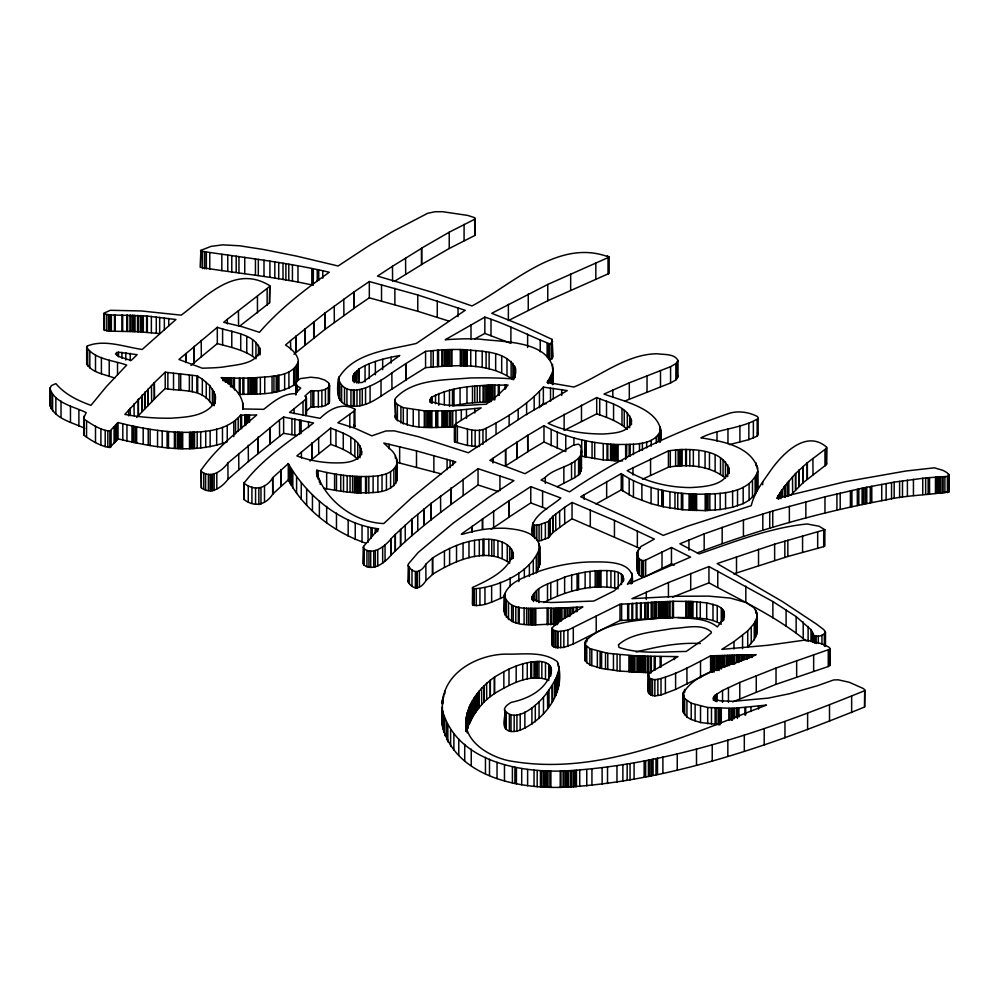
<?xml version="1.0" encoding="UTF-8"?>
<svg xmlns="http://www.w3.org/2000/svg" width="999" height="999" viewBox="0 0 999 999"><rect width="100%" height="100%" fill="white"/><g stroke="black" fill="none" stroke-linecap="round" stroke-linejoin="round"><path stroke-width="1.5" d="M136.651 417.432L154.395 399.101L154.271 382.742L165.222 372.202L196.928 375.836L202.335 379.108L209.64 385.502L214.036 391.97L215.422 396.69L214.161 405.756M260.227 349.175C257.505 364.548 236.114 364.573 223.601 366.97C216.496 367.882 209.44 367.957 202.335 368.206L178.933 359.49L217.307 327.31C231.618 332.642 261.076 334.041 260.102 354.832M631.193 419.642L631.443 420.229C630.094 433.029 613.311 433.179 603.246 434.028C584.502 433.966 565.209 431.531 548.139 423.276L596.703 397.565C609.04 402.972 631.48 407.093 631.193 424.088M632.317 582.604C635.302 559.952 605.144 561.95 589.535 561.975C572.539 562.462 555.581 565.709 539.448 571.128C527.047 576.648 509.103 580.781 504.345 595.167C509.802 614.772 538.573 606.168 553.421 608.391C563.186 607.979 573.051 607.429 582.867 606.942L558.079 622.265L552.285 627.647L552.534 629.832L558.079 631.568L567.894 630.119L619.992 604.258L673.463 601.273L692.22 601.498L706.693 602.872L717.257 605.631L721.29 607.954L723.676 610.938L724.175 615.009L722.165 620.379L717.382 626.922C706.368 618.106 691.146 618.581 677.747 617.544M293.943 354.22L324.9 329.433L353.846 308.516L353.721 292.145L369.318 281.543L417.769 294.98L465.209 310.302L416.383 343.431C389.772 349.787 353.758 352.185 338.624 378.159L338.499 379.108C336.338 392.37 337.05 406.106 353.346 406.156C368.057 407.043 380.119 396.153 391.97 389.086L405.819 380.07L405.694 363.711L425.574 351.361C438.361 350.012 451.136 349.038 463.948 349.687C481.293 351.473 506.493 350.449 515.422 368.356L514.66 374.9L512.524 378.896C498.513 377.759 484.465 377.722 470.367 377.947C445.254 380.244 413.199 378.621 395.242 398.501L395.616 418.356M551.036 671.965C546.303 689.834 528.109 698.888 511.263 702.334C508.566 704.008 505.444 705.769 504.47 709.015C506.518 715.247 501.136 724.113 506.231 729.382C510.189 732.841 515.671 731.468 520.204 730.182C545.966 719.143 567.032 690.184 557.317 661.65C544.08 651.548 525.399 654.145 509.627 654.17C480.157 652.884 442.932 671.778 442.557 704.445M729.22 469.118C726.298 485.851 704.47 486.725 690.709 487.574C668.606 487.5 646.191 482.18 627.16 470.654L668.431 450.886C688.299 447.739 727.747 448.126 729.22 473.563M790.559 495.404L802.959 482.804L826.485 464.56L826.61 447.177C806.493 429.42 783.154 453.234 771.365 469.48C763.598 480.831 754.457 492.02 751.236 505.669L687.936 526.086L663.274 535.377L628.796 518.531L580.731 496.728L621.241 473.626C642.906 488.249 669.879 493.231 695.616 494.193C717.319 494.043 748.975 494.942 757.779 471.228M826.485 464.56L826.61 447.177M431.993 397.053L430.232 399.375L430.731 401.261C448.214 408.154 467.782 404.895 486.226 404.245L498.426 394.73L508.116 385.065C482.542 385.177 455.219 385.027 431.993 397.053L431.993 402.972M442.058 706.98L442.432 726.685C456.618 777.734 520.029 789.497 566.508 787.137C669.867 780.968 769.405 745.654 864.61 707.005L864.734 689.909L863.486 688.598L849.262 682.28L838.186 679.807L833.653 679.957L817.294 685.764L789.747 693.681L768.219 698.114L733.241 701.31L720.029 700.811L713.486 698.626M442.432 725.386L442.307 707.567M552.672 384.74L553.046 368.868C547.752 340.584 503.196 342.133 480.556 339.223C468.831 338.374 456.968 338.973 445.204 339.735L484.84 317.133C507.13 324.275 528.471 335.564 549.9 343.943L552.672 341.471M557.217 486.688L574.937 477.572L579.845 473.863L581.48 468.556L581.356 449.725M632.067 583.004L632.317 575.187M512.649 558.229C515.546 544.917 499.363 539.535 488.861 539.298C468.606 538.623 449.25 547.377 432.492 558.041L425.824 564.223L425.949 580.594C420.579 589.373 413.324 590.646 407.954 581.68L408.329 564.01L418.144 552.522L453.134 523.176L488.861 497.165L513.911 480.669L478.046 468.681L431.106 503.346L411.725 519.33L395.242 534.502L391.096 538.648L391.221 555.019C385.114 562.3 373.901 571.678 364.16 565.259L363.286 563.873L363.536 546.428L378.633 528.846C340.684 524.213 306.955 496.053 288.286 463.598L272.677 477.697L272.802 494.055C265.672 505.307 254.233 507.455 243.993 499.512L243.993 483.216C262.325 458.841 289.335 441.333 313.574 422.989L283.629 417.033L279.47 420.005L279.595 436.376L248.264 461.588L228.009 479.245C221.953 487.412 210.851 495.317 201.336 487.812L201.074 470.217C215.809 448.651 237.013 431.93 256.693 414.997L240.597 415.147C226.011 432.192 201.136 432.367 180.32 432.367C159.303 431.456 138.399 427.809 118.032 422.552L117.145 423.351L117.27 439.722L109.853 447.49C100.275 446.328 91.658 440.696 83.928 435.289L83.679 417.832L86.189 412.599C73.851 406.506 54.333 403.159 49.95 388.336L51.461 385.577L55.869 383.616C64.76 394.255 77.885 400.699 90.971 405.332L106.456 386.513L126.711 365.085C113.661 360.252 94.88 359.615 86.688 347.215L87.325 345.979C104.633 339.073 124.45 346.965 142.183 349.463L175.911 319.53L146.591 315.971L109.465 314.885L103.933 313.723M243.993 499.512L244.118 482.417M512.899 553.908C507.854 571.478 487.937 580.144 472.639 587.474L473.014 605.144C483.966 606.992 494.68 600.511 504.595 596.64M720.279 724.65L700.524 722.552L691.208 719.492L686.937 717.032L683.279 712.162L683.029 693.393C697.327 669.58 732.954 666.408 756.143 654.67L712.724 655.769L712.724 672.052L710.589 672.127L675.611 689.422L661.013 694.942L654.845 695.891L650.824 695.154L648.426 692.619L648.551 673.338L677.996 656.63L637.986 656.056L607.779 653.296L589.909 648.638L585.389 644.867L585.127 641.52C604.682 620.829 640.796 620.029 667.931 617.544L685.801 617.569C697.752 618.281 710.726 617.707 721.29 624.25M864.61 707.005L864.734 689.909M323.813 488.199C335.726 490.571 347.877 492.669 360.015 492.832C372.714 492.607 392.132 493.931 397.127 479.532L397.127 460.914L395.367 455.831M466.096 731.293C463.336 708.216 476.973 689.884 494.405 677.197C507.03 669.293 521.216 662.387 536.313 661.575C543.294 660.489 553.608 663.998 551.036 672.914M756.643 618.206L754.257 623.364L747.714 630.918L747.714 647.215L754.257 639.647L756.643 634.49L757.03 616.096L756.767 612.749L754.008 607.817L746.203 602.584L730.344 598.076L708.578 596.116L677.622 596.266L631.942 598.663L668.431 582.529L708.953 566.545L772.876 601.56L796.153 616.608L811.013 629.682L813.149 633.528L813.398 642.394M756.643 634.49L757.03 616.096M532.529 536.113C527.235 516.808 549.375 508.329 560.851 498.039L530.769 486.625L508.878 500.874L509.003 517.232L491.258 529.195M556.193 694.293L556.193 677.996L559.215 668.693M338.499 395.404L339.123 392.857M363.286 563.873L363.536 546.428M472.377 588.049L473.014 588.848C497.664 587.487 530.981 572.889 539.71 548.026C538.686 531.818 517.819 529.295 504.97 528.259C498.489 528.109 491.945 528.371 485.464 529.208C457.917 532.929 450.199 542.757 482.579 518.956L508.878 500.874M536.313 556.668L536.313 572.964L539.585 564.972L539.585 545.629M84.728 428.346C72.827 422.427 54.046 418.993 49.95 404.632L50.45 403.171M295.704 394.73L295.954 381.868L300.362 378.596L310.814 377.222L318.481 378.022L324.775 380.057L328.683 382.892L329.558 385.577L329.058 403.034L325.412 405.569L321.878 406.593L310.939 406.955L305.906 411.438M397.252 462.587C393.131 477.46 372.802 476.411 360.015 476.535C345.504 476.236 330.944 473.663 316.845 470.217L317.22 476.585M397.127 460.914L397.127 479.532M623.513 581.056C624.85 569.118 607.629 570.691 599.974 570.616C588.011 571.003 576.098 573.663 564.622 577.085C554.383 582.305 532.23 586.338 532.654 599.313L538.449 601.498L551.286 602.509L593.818 601.061L614.447 590.746L621.116 583.691L623.264 579.557M662.137 601.71L662.137 618.006L619.992 620.541L573.301 644.018L563.861 647.427L555.556 647.577L552.534 646.116L552.285 627.647M632.067 577.085L627.409 584.278L690.584 557.105L671.453 547.514L645.654 560.077L645.654 576.373C632.966 579.37 637.837 558.591 637.225 552.31L640.871 546.565L654.345 539.085L614.447 520.417L572.04 502.472L564.622 507.342L564.747 523.701L552.672 532.717L548.513 537.724L539.073 541.133L539.073 524.85L548.513 521.428L552.672 516.421L564.622 507.342M637.35 571.141L637.861 566.495M683.666 707.579L683.029 709.69M407.954 581.68L408.329 580.294M239.635 326.149L269.53 302.847L269.78 285.677C235.377 264.535 207.592 295.442 181.194 315.172L141.433 310.964L110.352 310.302L103.933 313.137L103.933 330.02L109.465 331.181L137.537 331.68L159.678 333.579L159.678 317.282M269.53 302.847L269.78 285.677M621.241 473.626L621.241 489.922L633.453 497.115L651.073 503.646L663.274 506.78L682.779 509.752L705.182 510.626L720.154 509.54L732.617 507.28L743.181 503.646L749.1 500.237L755.132 494.28L757.654 488.174L757.529 471.815M527.622 435.414L505.606 449.575L505.606 465.871L527.747 451.773L527.622 435.414L543.98 425.674C565.821 437.849 590.958 443.231 615.709 444.567C630.769 444.018 654.083 446.778 660.639 430.107M295.704 382.892L297.34 386.014L300.736 388.112L295.204 393.643C282.879 393.481 272.839 402.085 263.748 409.328L242.982 408.966C244.156 394.842 231.331 384.865 221.091 377.585C231.506 378.246 242.07 378.271 252.547 378.022C267.545 375.999 291.296 378.471 298.226 361.963M297.977 362.55L297.465 380.869L297.465 364.573M550.524 382.629L550.524 376.71L552.672 371.403M826.485 448.276L807.229 462.874L795.529 473.551L784.203 486.775L776.66 498.251L845.366 481.693L905.893 471.016L934.327 467.819L943.006 470.354L947.04 472.677L949.05 475.299L947.414 476.386L925.648 477.909L894.18 482.13L863.611 487.862L824.974 496.803L772.751 510.964L743.431 520.054L704.17 533.853L679.882 543.806L699.138 553.908C734.377 541.908 769.854 527.659 807.105 523.976L819.055 526.223L824.849 529.707L774.637 544.168L717.132 563.573L782.567 601.635L816.67 624.238L823.838 629.682L825.474 632.367C823.388 636.051 816.907 637.399 813.398 634.989M697.252 552.884C758.428 529.645 821.802 511.775 886.138 499.875C906.68 495.029 928.97 495.292 949.05 491.595L949.05 475.299M467.095 713.598L467.095 729.882L468.356 726.111L468.356 709.814M306.406 397.927L305.644 399.375L305.644 415.671L306.406 414.223L306.406 397.927L304.895 396.041L310.939 390.659C317.133 390.821 325.999 391.695 329.558 385.577M358.753 369.305L358.753 382.629L358.753 369.305L354.096 373.726L353.221 378.459M472.377 604.345L472.639 587.474M442.182 724.799L442.432 699.5M442.058 703.059L442.182 701.385M557.442 608.254L557.442 624.537C541.733 622.577 510.389 631.505 504.345 611.463L504.72 593.506M581.605 451.61L580.856 454.957L580.981 471.316M539.71 548.026L539.585 564.972M581.605 467.907L581.48 468.556M660.376 441.695C667.569 409.915 625.449 402.172 604.008 394.068L629.295 382.817L670.579 366.683L675.861 363.636L677.996 360.514C674.45 353.459 664.06 354.845 657.23 353.758C626.71 354.033 601.123 375.749 573.938 387.025L547.002 382.38L550.524 376.71M625.174 400.899L670.579 382.979L675.861 379.932L677.996 376.798L677.996 360.514M747.714 630.918L733.99 641.595L721.79 649.375L768.219 645.229L804.47 640.147L812.262 641.158L822.077 643.918L829.008 647.19L830.256 649.075L776.023 668.044L739.784 682.429L722.539 690.484L715.247 695.142L713.486 698.051M545.367 483.404L545.242 477.41C554.782 467.382 573.938 466.708 580.856 454.957M474.775 219.206L449.225 232.205L421.541 248.189L421.541 264.485L449.225 248.501L474.775 235.502L474.65 217.682L467.732 215.422L442.682 211.726L435.139 211.726L427.584 213.324L393.231 231.268L368.818 245.791L338.112 265.996L296.216 256.031L263.499 249.5L239.71 245.791L222.727 244.855L211.026 246.378L200.824 250.374L200.449 267.32C237.612 273.464 276.174 276.898 313.324 285.264M474.775 235.502L475.149 218.406M468.856 708.066L468.356 726.111M114.76 378.159C105.519 374.313 91.658 373.189 86.688 363.511L87.325 345.979M83.679 434.128L84.303 415.871M200.449 267.32L200.824 250.374M361.65 451.61C359.752 461.126 347.59 462.837 339.373 462.874C325.012 463.274 310.364 460.889 296.84 455.906L330.694 428.072C342.42 433.029 362.699 438.736 361.65 454.745M395.242 415.522L395.117 417.195M549.9 360.239L552.672 357.767L552.16 339.435L524.35 326.436L491.758 313.286L547.764 284.44L609.165 257.13L609.165 273.414L547.764 300.736L508.366 320.567L508.366 304.283M552.035 701.91L551.91 685.551L556.193 677.996M623.513 578.096L623.264 581.493M651.323 672.777L619.992 671.116L601.61 668.493L589.909 664.934L585.389 661.163L585.127 658.541M648.426 692.619L648.426 674.138M648.176 690.871L648.551 673.338M472.639 700.661L472.639 716.957L468.981 724.437M547.627 708.378L547.502 692.02L551.91 685.551M214.161 403.234C204.52 416.658 186.164 417.095 171.129 418.194C155.669 418.444 140.135 417.182 124.825 414.41L154.271 382.742M472.639 716.957L474.013 714.697L473.888 698.338M395.616 402.497L397.39 404.533L403.296 407.654L425.062 410.926L451.998 410.789L481.193 407.879L458.791 421.828L455.144 424.375L454.77 425.749C464.872 427.697 475.886 433.479 486.101 428.296C507.017 417.532 527.534 404.757 543.356 387.1L567.257 390.584L524.475 415.584L468.356 452.772L418.269 436.65L394.118 430.831L385.801 430.981L371.84 435.851L354.72 428.146L337.862 422.777L354.096 411.076L354.857 409.19C342.37 402.048 329.445 408.978 320.117 418.344L289.548 412.45L305.644 399.375M354.857 409.19L354.982 426.136L354.096 427.372L354.096 411.076M478.009 446.59L467.47 445.454L454.77 442.045L455.144 440.659M757.654 488.174L757.779 468.319C750.299 445.879 721.74 441.158 700.898 437.812C718.893 428.671 741.196 428.758 758.154 418.556M729.445 444.617L748.85 439.647L757.155 436.163L758.154 434.852L758.154 417.682L757.404 416.521C748.963 412.112 738.386 410.539 729.22 413.324C672.951 432.617 618.668 458.216 569.53 491.858L541.083 480.094L545.242 477.41M504.47 709.889C516.121 725.661 540.222 702.722 547.502 692.02M475.774 695.791L475.774 712.087L474.013 714.697M475.774 712.087L477.41 709.839L477.41 693.543M477.41 709.839L479.045 707.729L479.045 691.433M83.679 417.832L83.928 418.993C91.658 424.4 100.275 430.032 109.853 431.193L117.145 423.351M479.045 707.729L481.693 704.607L481.568 688.236M540.434 406.605L543.356 403.396L543.356 387.1M227.385 323.901L227.248 319.393L269.53 286.551M363.286 547.589L364.16 548.963C373.901 555.382 385.114 546.003 391.221 538.723M484.09 685.764L484.09 702.06L481.693 704.607M154.271 399.038L165.222 388.499L165.222 372.202M407.954 565.384C413.286 574.425 420.854 573.001 425.824 564.223M391.221 555.019L395.367 550.874L395.367 534.577M243.993 483.216C254.233 491.158 265.672 489.011 272.802 477.772M395.367 550.874L400.661 545.791L400.661 529.495M118.032 422.552L118.032 438.848L117.27 439.722M272.802 494.055L281.106 486.363L281.106 470.067M432.617 558.116L432.617 574.413L425.949 580.594M239.335 378.097L239.335 394.38C258.104 394.031 278.871 395.217 295.08 384.29L295.08 367.994M484.09 702.06L486.725 699.512L486.6 683.154M400.661 545.791L405.307 541.508L405.182 525.137M201.074 470.217L201.336 471.516C210.851 479.021 221.953 471.116 228.009 462.949L279.47 420.005M281.106 486.363L288.286 479.895L288.286 463.598M411.85 519.393L411.85 535.689L405.307 541.508M190.996 365.422L194.156 362.774L194.156 346.491M310.027 461.063L312.188 459.265L312.188 442.969M194.156 362.774L201.336 356.755L201.211 340.384M411.85 535.689L417.769 530.681L417.769 514.385M217.307 327.31L217.307 343.606L201.336 356.755M290.672 349.638L290.547 340.671L324.9 313.137L353.721 292.145M424.188 509.078L424.188 525.374L417.769 530.681M312.188 459.265L318.731 453.883L318.606 437.525M330.694 428.072L330.694 444.368L318.731 453.883M424.188 525.374L431.231 519.705L431.231 503.409M490.372 680.244L490.372 696.54L486.725 699.512M431.231 519.705L440.671 512.375L440.547 496.003M451.236 488.086L451.236 504.383L440.671 512.375M451.236 504.383L463.199 495.591L463.074 479.22M297.215 435.576L283.629 433.329L279.595 436.376M498.476 491.62L478.046 484.977L463.199 495.591M116.771 352.522L115.509 353.971L118.531 356.443L131.119 360.514L137.15 354.695L118.531 352.222L116.771 352.522L116.771 355.482M353.721 308.441L369.318 297.827L417.769 311.276L449.138 321.166M490.372 696.54L494.53 693.556L494.53 677.272M505.731 449.65L489.872 460.402L524.987 473.701L573.176 445.292L578.209 444.13L579.969 445.142L581.356 448.563L581.231 470.454M338.499 379.108C346.89 403.184 380.594 381.63 391.97 372.789L405.694 363.711M639.972 548.426L572.04 518.768L564.747 523.701M508.878 517.17L530.769 502.922L546.815 508.916M392.607 281.169L392.482 266.283L421.665 248.264L421.665 264.56L395.117 280.931M405.694 379.995L425.574 367.644C454.745 365.359 487.899 361.713 512.899 379.558L512.899 363.274M527.622 451.71L543.98 441.97L564.348 451.111M543.781 602.559C566.146 590.884 593.056 583.266 618.231 588.723M494.53 693.556L494.405 693.493C509.877 684.64 529.482 673.176 547.677 679.969M432.617 574.413L432.492 574.338C454.258 560.926 485.889 546.116 509.627 563.074L509.627 546.79M595.991 503.983L621.241 489.922M358.629 369.23C370.966 361.388 385.614 358.179 399.775 355.494L362.275 382.517L357.367 382.592L354.096 380.557M733.728 573.876L787.849 556.468L823.713 546.665L824.849 546.003L824.849 529.707M732.704 701.897L776.023 684.327L828.246 666.533L830.256 665.371L830.256 649.075M648.176 674.575C648.139 679.457 654.208 680.169 657.866 679.308C676.523 674.462 693.618 664.747 710.589 655.831L712.724 655.769M474.775 338.923L484.84 333.429L510.889 343.381L510.889 327.085M565.446 429.782L596.703 413.848C607.479 417.57 618.718 421.541 627.285 429.333L627.285 413.037M647.027 575.686L671.453 563.811L674.188 565.172M642.432 479.27L668.431 467.182C687.712 463.898 709.777 465.397 725.436 478.146L725.436 461.863M442.432 710.401C456.618 761.438 520.029 773.201 566.508 770.841C669.867 764.672 769.405 729.357 864.61 690.709M672.614 597.115L708.953 582.842C742.032 600.836 776.872 616.92 806.156 640.933M118.032 438.848C153.509 447.215 191.97 454.77 227.248 441.758L227.248 425.462M491.258 385.214L491.258 401.498L466.97 403.321L452.497 405.869L452.497 389.573M636.163 652.035C657.042 646.665 678.771 642.295 700.399 643.531M637.225 552.31C636.438 556.955 640.821 562.462 645.654 560.077M394.992 399.662L395.616 418.793C412.262 430.931 435.302 426.973 454.932 426.835M683.029 693.393L684.665 698.551L691.208 703.209L707.692 707.492L733.616 708.366L766.458 705.094C686.937 735.426 600.824 775.736 513.274 761.475C491.783 758.603 463.636 742.195 466.096 719.692M673.463 601.273L673.463 617.569L672.464 617.707L664.285 617.931L664.285 601.635M532.529 524.263L534.677 525.212L539.073 524.85M581.73 439.922L581.73 456.206L603.246 459.915L622.627 460.926M200.449 251.024C243.044 257.642 286.925 262.325 329.308 272.24C304.333 290.072 279.595 308.991 259.465 332.317L242.357 326.798L223.726 322.29L227.248 319.393M165.222 388.499C181.855 391.783 202.572 387.699 212.4 405.282L212.4 388.986M543.356 403.396L546.228 403.771M317.982 476.248C327.26 501.698 355.482 522.652 383.791 523.538L411.85 497.602L455.769 461.925L416.508 450.886L383.791 443.044L392.732 451.536L395.367 455.394L395.367 458.354M396.628 462.262L441.221 473.888M217.307 343.606C230.157 347.115 243.956 349.737 254.807 357.892M288.286 479.895C304.445 509.765 333.778 532.167 365.646 543.131M330.694 444.368C340.384 447.814 350.287 451.96 357.742 459.265L357.742 442.969M609.165 257.13L607.28 256.031L608.666 256.98C558.316 237.912 512.874 284.465 472.003 305.944L432.742 292.432L377.497 276.086L392.482 266.283M660.376 428.371L660.639 440.472M353.346 375.187L353.471 381.181M290.547 340.671L285.514 345.03C291.109 348.576 297.04 353.708 298.226 360.214L298.102 378.908M238.449 310.739L238.574 325.624M353.221 379.183L354.096 380.269M550.024 518.956L550.149 535.327M549.4 519.905L549.525 536.276M353.721 424.825L354.982 426.136M493.643 527.41L493.643 511.113M242.857 404.395L243.107 408.978M532.529 595.317L532.654 599.837M317.22 473.626L317.482 477.46M317.482 474.5L317.732 477.609M151.498 385.502L151.623 401.873M248.264 445.292L248.389 461.663M558.953 666.52L559.078 685.639M469.617 706.33L469.493 723.276L469.368 706.905M469.23 707.567L469.23 723.85M825.599 462.025L826.61 463.474M474.65 233.966L475.149 234.703M757.404 432.817L758.154 433.978M552.672 356.755L552.16 339.435M512.649 552.31L512.899 558.354M551.036 668.481L551.286 673.501M949.05 491.595L948.675 474.213M580.856 462.962L581.356 464.86M677.747 375.636L677.996 376.798M830.256 665.371L830.132 648.426M329.558 401.873L329.308 383.978M306.406 414.223L306.281 396.84M757.03 632.392L756.767 612.749M539.71 564.31L539.198 543.668M948.925 475.661L948.925 491.958M947.414 476.386L947.414 492.682M944.892 476.673L944.892 492.969M943.131 476.673L943.131 492.969M942.132 476.823L942.132 493.119M940.371 476.823L940.371 493.119M939.609 476.973L939.609 493.256M938.985 476.898L938.985 493.194M937.974 477.047L937.974 493.331M936.463 477.047L936.463 493.331M935.464 477.185L935.464 493.481M929.545 477.547L929.545 493.843M928.158 477.772L928.158 494.055M925.648 477.909L925.648 494.205M922.751 478.271L922.751 494.567M913.436 479.295L913.436 495.591M907.404 480.169L907.404 496.453M902.497 480.819L902.497 497.115M899.6 481.331L899.6 497.614M894.18 482.13L894.18 498.414M891.545 482.629L891.545 498.926M886.138 483.578L886.138 499.875M881.73 484.378L881.73 500.674M871.79 486.201L871.79 502.485M870.279 486.625L870.279 502.922M866.757 487.212L866.757 503.508M865.246 487.649L865.246 503.946M863.611 487.862L863.611 504.158M862.1 488.299L862.1 504.595M858.828 488.886L858.828 505.182M857.317 489.323L857.317 505.606M851.91 490.409L851.91 506.705M851.648 696.303L851.648 712.599M850.399 490.846L850.399 507.142M840.196 493.094L840.196 509.39M836.925 493.968L836.925 510.264M829.507 705.169L829.507 721.453M828.246 650.237L828.246 666.533M825.474 632.367L825.474 645.704M825.224 631.356L825.224 646.428M824.974 449.725L824.974 466.021M824.974 496.803L824.974 513.099M824.35 634.04L824.35 645.891M823.713 530.369L823.713 546.665M821.952 635.277L821.952 644.168M818.306 636.076L818.306 643.481M817.681 531.818L817.681 548.114M816.171 636.151L816.171 643.556M814.784 635.926L814.784 643.331M813.648 654.745L813.648 671.041M813.149 633.528L813.149 642.419M812.899 458.441L813.024 474.812M812.012 631.43L812.012 641.795M811.013 629.682L811.013 641.533M808.116 626.41L808.116 641.221M807.604 713.448L807.604 729.745M807.354 462.949L807.354 479.245M807.229 462.874L807.229 479.17M805.843 501.748L805.843 518.031M803.084 466.583L803.084 482.867M803.208 621.977L803.208 638.274M802.959 466.508L802.959 482.804M802.572 536.038L802.572 552.322M799.175 470.142L799.175 486.438M799.05 470.067L799.05 486.363M796.665 660.489L796.665 676.773M796.153 616.608L796.153 632.891M795.654 473.626L795.654 489.922M795.529 473.551L795.529 489.847M792.507 476.748L792.632 493.119M789.36 506.318L789.36 522.614M788.611 481.468L788.611 496.291M788.486 481.406L788.486 496.216M787.849 540.172L787.849 556.468M787.1 483.066L787.224 496.478M786.088 609.777L786.088 626.073M785.214 485.464L785.339 497.39M784.839 541.196L784.839 557.479M784.964 721.59L784.964 737.874M784.203 486.775L784.327 497.215M781.942 490.122L781.942 497.527L781.817 490.047M781.056 491.358L781.056 497.277M780.931 491.283L780.931 498.688M779.794 493.244L779.794 497.689M779.67 493.169L779.67 497.614M778.795 494.842L778.795 497.802M778.671 494.767L778.671 499.213M778.159 495.791L778.159 498.751M778.034 495.716L778.034 498.676M776.023 668.044L776.023 684.327M774.637 544.168L774.637 560.464M772.751 510.964L772.751 527.26M772.876 601.56L772.876 617.857M769.73 511.988L769.73 528.284M764.198 728.633L764.198 744.929M762.811 513.948L762.811 530.244M762.687 481.768L762.687 484.727M758.528 549.25L758.528 565.546M758.528 706.181L758.528 709.14M757.155 419.867L757.155 436.163M757.279 466.146L757.279 469.105M756.643 475.224L756.643 491.52M756.268 675.674L756.268 691.957M756.018 462.799L756.018 465.759M755.893 610.352L755.893 613.324M755.519 621.041L755.519 637.325M755.132 477.984L755.132 494.28M754.257 623.364L754.257 639.647M753.371 421.903L753.371 438.186M752.497 481.106L752.497 497.402M751.985 654.595L751.985 657.567M751.236 627.285L751.236 643.581M750.986 707.055L750.986 711.5M749.6 654.67L749.6 657.629M749.1 483.941L749.1 500.237M748.85 423.351L748.85 439.647M748.588 654.82L748.588 657.779M747.215 654.745L747.215 659.19M746.203 654.894L746.203 659.34M745.828 586.088L745.828 602.385M745.704 707.492L745.704 714.897M744.942 707.629L744.942 715.047M744.567 654.82L744.567 659.265M744.317 735.027L744.317 751.323M743.556 654.969L743.556 659.402M743.431 520.054L743.431 536.338M743.181 487.362L743.181 503.646M742.557 635.352L742.557 648.676M742.17 654.894L742.17 659.34M741.42 655.032L741.42 660.963M739.909 425.462L739.909 441.758M739.784 654.969L739.784 660.888M739.784 682.429L739.784 698.713M738.773 655.107L738.773 662.512M738.898 708.066L738.898 716.957M737.524 489.61L737.524 505.906M737.399 655.032L737.399 662.437M737.399 708.066L737.399 718.443M736.513 556.593L736.513 572.889M736.638 655.182L736.638 662.587M736.388 708.216L736.388 717.107M734.752 655.107L734.752 663.998M734.377 708.216L734.377 718.581M733.99 641.595L733.99 649M733.741 655.257L733.741 664.135M733.616 708.366L733.616 718.731M732.617 490.996L732.617 507.28M732.354 655.182L732.354 664.073M732.492 708.291L732.492 720.142M731.355 655.332L731.355 664.21M731.48 708.428L731.48 720.279M729.969 655.257L729.969 664.135M729.844 708.366L729.844 720.217M728.833 467.307L728.833 473.226M728.958 655.394L728.958 665.771M728.833 708.503L728.833 720.354M728.458 687.512L728.458 702.322M727.959 428.733L727.959 443.544M727.834 740.034L727.834 756.33M727.709 464.76L727.709 476.61M727.584 655.332L727.584 665.696M726.822 655.469L726.822 665.846M725.561 492.445L725.561 508.741M724.937 655.394L724.937 667.245M724.312 612.899L724.312 617.345M724.05 612.312L724.05 616.758M723.925 655.544L723.925 667.394M723.676 610.938L723.676 619.83M723.551 617.407L723.551 620.367M723.051 459.752L723.051 476.048M722.677 609.34L722.677 621.191M722.539 655.469L722.539 667.32M722.539 690.484L722.539 702.334M722.165 527.247L722.165 543.531M721.54 655.619L721.54 668.943M721.29 607.954L721.29 622.764M721.29 708.503L721.29 723.313M720.529 458.004L720.529 474.3M720.279 708.366L720.279 723.176M720.154 493.244L720.154 509.54M720.154 655.544L720.154 668.88M719.143 655.694L719.143 670.504M719.143 708.428L719.143 724.725M718.144 708.291L718.144 724.587M717.769 571.053L717.769 587.35M717.769 655.619L717.769 670.429M717.257 605.631L717.257 621.927M717.007 432.142L717.007 441.034M716.758 655.769L716.758 670.579M716.758 694.118L716.758 701.523M716.633 694.055L716.633 701.46M716.133 708.291L716.133 724.587M715.371 695.217L715.371 701.136M715.122 455.169L715.122 471.466M715.247 493.756L715.247 510.039M715.122 655.694L715.122 670.504M715.247 695.142L715.247 701.061M715.122 708.141L715.122 724.437M714.235 696.303L714.235 699.263M714.11 655.831L714.11 672.127M714.11 696.228L714.11 699.188M713.611 697.389L713.611 700.349M713.486 697.314L713.486 700.287M712.986 604.183L712.986 620.479M712.225 744.542L712.225 760.838M711.725 655.906L711.725 672.202M711.475 707.929L711.475 724.213M710.589 655.831L710.589 672.127M709.839 494.118L709.839 510.402M709.452 453.071L709.452 469.355M708.953 566.545L708.953 582.842M708.079 494.118L708.079 510.402M707.692 707.492L707.692 723.788M707.067 494.255L707.067 510.551M706.693 602.872L706.693 619.168M705.931 494.193L705.931 510.477M705.057 451.835L705.057 468.119M705.182 494.33L705.182 510.626M704.17 533.853L704.17 550.149M700.524 661.35L700.524 677.647M700.524 706.256L700.524 722.552M700.274 602.072L700.274 618.369M698.888 450.599L698.888 466.895M696.753 601.785L696.753 618.081M696.628 494.33L696.628 510.626M696.503 748.825L696.503 765.122M695.616 494.193L695.616 510.477M695.117 704.732L695.117 721.028M694.48 494.255L694.48 510.551M693.481 494.118L693.481 510.402M693.356 449.875L693.356 466.158M692.969 601.635L692.969 617.931M692.594 494.193L692.594 510.477M692.22 601.498L692.22 617.782M691.595 494.043L691.595 510.339M691.333 601.56L691.333 617.857M691.208 703.209L691.208 719.492M690.709 573.451L690.709 589.747M690.334 601.423L690.334 617.707M690.084 494.043L690.084 510.339M689.822 449.575L689.822 465.871M689.447 601.498L689.447 617.782M689.073 493.893L689.073 510.189M688.948 539.885L688.948 550.249M688.448 601.348L688.448 617.644M686.812 601.423L686.812 617.707M686.937 668.044L686.937 684.327M686.937 700.736L686.937 717.032M686.425 449.513L686.425 465.796M685.801 601.273L685.801 617.569M685.676 449.363L685.676 465.659M684.665 689.397L684.665 692.357M684.665 698.551L684.665 714.847M683.666 691.283L683.791 713.461M683.279 692.819L683.279 712.162M682.779 493.456L682.779 509.752M682.155 449.363L682.155 465.659M681.393 493.244L681.393 509.54M681.143 449.513L681.143 465.796M680.269 449.438L680.269 465.721M679.507 449.575L679.507 465.871M678.883 449.513L678.883 465.796M678.121 449.65L678.121 465.946M677.747 492.882L677.747 509.178M677.247 362.25L677.247 378.546M677.247 753.696L677.247 769.992M675.861 363.636L675.861 379.932M675.611 449.8L675.611 466.096M675.611 673.126L675.611 689.422M674.974 492.445L674.974 508.741M674.475 656.63L674.475 659.602M672.464 601.423L672.464 617.707M671.453 547.514L671.453 563.811M670.579 366.683L670.579 382.979M670.317 450.524L670.317 466.82M669.942 491.72L669.942 508.004M670.067 601.348L670.067 617.644M669.068 601.498L669.068 617.782M668.431 450.886L668.431 467.182M668.431 582.529L668.431 597.34M667.432 601.423L667.432 617.707M666.42 601.56L666.42 617.857M665.409 677.272L665.409 693.556M665.284 601.498L665.284 617.782M663.274 490.484L663.274 506.78M663.149 601.56L663.149 617.857M662.899 757.042L662.899 773.326M662.012 551.798L662.012 568.094M661.763 490.047L661.763 506.343M661.263 601.635L661.263 617.931M661.138 656.63L661.138 667.007M661.013 678.646L661.013 694.942M660.501 370.604L660.501 386.9M660.252 426.835L660.252 441.645M660.252 601.785L660.252 618.081M660.127 656.493L660.127 666.857M659.752 433.229L659.752 442.12M659.627 601.71L659.627 618.006M658.616 601.86L658.616 618.144M658.241 435.552L658.241 441.483M658.241 489.323L658.241 505.606M657.866 679.308L657.866 695.591M657.492 758.129L657.492 774.425M656.605 601.86L656.605 618.144M656.231 437.45L656.231 443.369M655.981 758.566L655.981 774.862M655.856 601.997L655.856 618.294M655.219 656.568L655.219 669.892M654.969 601.922L654.969 618.219M654.845 679.595L654.845 695.891M654.22 656.418L654.22 669.742M653.958 602.072L653.958 618.369M653.084 759.078L653.084 775.361M652.459 679.37L652.459 695.666M652.197 602.072L652.197 618.369M651.573 759.502L651.573 775.798M651.198 440.347L651.198 446.278M651.198 602.222L651.198 618.506M651.323 656.493L651.323 671.303M651.073 487.362L651.073 503.646M650.824 678.87L650.824 695.154M650.561 459.028L650.561 475.312M650.312 656.343L650.312 672.639M649.937 759.727L649.937 776.023M649.188 677.634L649.188 693.918M648.301 602.297L648.301 618.581M648.426 656.418L648.426 672.714M648.426 760.164L648.426 776.46M647.677 656.268L647.677 672.564M647.552 602.434L647.552 618.731M647.04 375.624L647.04 391.908M646.665 441.945L646.665 447.877M646.291 592.12L646.291 599.525M645.779 602.434L645.779 618.731M645.779 656.343L645.779 672.639M645.654 760.601L645.654 776.885M644.78 602.584L644.78 618.881M644.78 656.193L644.78 672.489M644.143 761.038L644.143 777.322M643.518 560.589L643.518 576.885M643.643 656.268L643.643 672.564M642.894 560.664L642.894 576.96M642.644 656.131L642.644 672.414M642.382 442.969L642.382 450.374M641.882 484.228L641.882 500.524M641.383 560.377L641.383 576.66M641.508 656.193L641.508 672.489M641.258 602.722L641.258 619.018M640.496 602.872L640.496 619.168M640.496 656.056L640.496 672.352M639.497 443.481L639.497 450.886M639.622 656.131L639.622 672.414M639.235 558.99L639.235 575.287M638.611 655.981L638.611 672.277M637.861 550.199L637.861 573.026M637.986 656.056L637.986 672.352M637.474 551.723L637.474 568.019M637.35 530.881L637.35 547.165M636.975 603.021L636.975 619.305M636.975 655.906L636.975 672.202M636.226 603.159L636.226 619.455M634.964 655.906L634.964 672.202M634.078 762.924L634.078 779.22M633.953 655.769L633.953 672.052M633.453 444.205L633.453 454.57M633.453 480.819L633.453 497.115M632.954 467.594L632.954 475M632.692 603.309L632.692 619.605M632.442 655.769L632.442 672.052M631.942 573.089L631.942 583.453M631.942 603.458L631.942 619.742M631.443 420.229L631.443 424.675M631.443 655.619L631.443 671.915M631.056 579.557L631.056 583.99M630.931 418.344L630.931 424.263M630.182 444.343L630.182 456.193M629.932 655.619L629.932 671.915M630.057 763.648L630.057 779.944M629.682 415.871L629.682 427.722M629.295 382.817L629.295 399.101M629.17 444.493L629.17 456.343M629.17 478.783L629.17 495.079M628.92 655.469L628.92 671.765M628.671 603.596L628.671 619.892M627.659 603.746L627.659 620.042M627.16 764.16L627.16 780.456M626.66 444.493L626.66 457.829M625.649 444.642L625.649 459.453M624.263 410.427L624.263 426.71M623.139 576.136L623.139 580.581M622.877 764.884L622.877 781.181M622.752 474.937L622.752 491.233M622.377 574.974L622.377 582.38M622.002 408.828L622.002 425.112M621.628 604.183L621.628 620.479M621.503 574.175L621.503 584.54M619.992 604.258L619.992 620.541M619.992 654.82L619.992 671.116M618.106 444.642L618.106 460.926M618.231 572.427L618.231 587.25M617.095 444.493L617.095 460.789M617.095 654.457L617.095 670.754M616.97 765.833L616.97 782.117M615.709 444.567L615.709 460.864M614.697 444.418L614.697 460.714M614.697 571.416L614.697 587.712M614.447 520.417L614.447 536.713M614.073 444.493L614.073 460.789M613.573 404.096L613.573 420.392M613.448 654.095L613.448 670.379M613.061 444.343L613.061 460.639M612.812 390.01L612.812 397.415M611.563 444.343L611.563 460.639M610.926 570.829L610.926 587.125M610.551 444.205L610.551 460.502M608.029 257.779L608.029 274.076M607.779 444.056L607.779 460.352M607.779 653.296L607.779 669.58M607.529 767.207L607.529 783.503M607.03 443.918L607.03 460.202M606.905 570.541L606.905 586.838M606.655 481.468L606.655 497.764M606.518 401.049L606.518 417.345M605.519 652.859L605.519 669.155M603.246 443.618L603.246 459.915M602.122 767.869L602.122 784.153M601.61 652.197L601.61 668.493M600.986 570.466L600.986 586.763M599.974 570.616L599.974 586.913M600.112 651.773L600.112 668.056M599.725 398.576L599.725 414.872M599.1 570.541L599.1 586.838M598.339 570.691L598.339 586.975M597.34 651.186L597.34 667.482M596.84 570.691L596.84 586.975M596.703 397.565L596.703 413.848M596.203 615.946L596.203 632.242M595.829 262.799L595.829 279.083M595.204 570.904L595.204 587.2M594.692 442.457L594.692 458.753M592.057 441.945L592.057 458.241M591.932 769.093L591.932 785.389M591.795 649.437L591.795 665.734M590.297 509.952L590.297 526.248M590.034 571.416L590.034 587.712M589.909 648.638L589.909 664.934M586.888 638.611L586.888 641.583M586.763 646.678L586.763 662.974M586.763 769.605L586.763 785.901M586.263 440.934L586.263 457.23M585.764 640.434L585.764 643.393M585.389 644.867L585.389 661.163M585.127 572.215L585.127 588.511M585.002 643.631L585.002 659.927M584.877 642.682L584.877 658.978M584.752 440.497L584.752 456.793M584.003 494.692L584.128 499.213M581.48 405.045L581.48 421.341M579.845 457.567L579.845 473.863M579.72 770.192L579.72 786.475M578.583 459.165L578.583 475.462M578.583 573.376L578.583 589.672M577.072 573.813L577.072 590.109M577.21 607.155L577.21 611.6M576.448 770.329L576.448 786.625M576.198 607.305L576.198 611.75M575.699 770.479L575.699 786.775M574.937 461.276L574.937 477.572M574.188 770.479L574.188 786.775M573.938 437.887L573.938 445.292M573.551 607.38L573.551 613.299M573.301 627.722L573.301 644.018M573.176 770.629L573.176 786.912M572.552 607.517L572.552 613.448M572.04 502.472L572.04 518.768M571.665 575.049L571.665 591.346M571.54 462.662L571.54 478.946M571.416 770.629L571.416 786.912M570.666 273.838L570.666 290.135M570.791 607.517L570.791 614.922M570.404 770.766L570.404 787.062M569.78 607.667L569.78 616.558M568.394 770.766L568.394 787.062M568.019 607.667L568.019 616.558M567.894 630.119L567.894 646.415M567.644 770.916L567.644 787.212M567.007 607.817L567.007 616.695M566.508 770.841L566.508 787.137M565.759 435.339L565.759 451.635M565.759 770.991L565.759 787.274M565.247 607.817L565.247 618.181M564.622 577.085L564.622 593.369M564.248 607.954L564.248 618.331M564.123 414.198L564.123 430.494M564.123 770.916L564.123 787.212M563.861 466.508L563.861 482.804M563.861 631.131L563.861 647.427M563.111 771.066L563.111 787.349M561.975 607.954L561.975 619.805M561.725 389.573L561.725 395.492M560.976 608.104L560.976 621.428M560.976 770.991L560.976 787.274M560.714 631.493L560.714 647.789M560.214 771.128L560.214 787.424M560.089 608.029L560.089 621.366M559.59 510.964L559.715 527.335M559.078 608.179L559.078 621.503M558.453 608.104L558.453 622.914M558.329 663.386L558.329 666.358M558.329 672.976L558.329 689.273M558.079 631.568L558.079 647.864M557.317 432.217L557.317 448.514M557.442 579.62L557.442 595.916M557.317 631.43L557.317 647.714M557.317 675.736L557.317 692.032M556.318 608.179L556.318 624.475M556.318 678.071L556.318 694.355M555.943 678.87L555.943 695.154M555.681 513.948L555.806 530.319M555.806 678.796L555.806 695.092M555.556 608.316L555.556 624.612M555.556 631.281L555.556 647.577M555.307 680.107L555.307 696.39M555.182 680.032L555.182 696.315M554.17 608.254L554.17 624.537M553.921 630.769L553.921 647.065M553.421 608.391L553.421 624.687M553.296 388.336L553.296 398.701M553.046 368.868L552.922 384.328M552.797 369.443L552.797 384.253M552.797 516.495L552.797 532.779L552.672 516.421M552.534 364.36L552.534 368.806M552.534 629.832L552.534 646.116M552.672 684.677L552.672 700.973M551.91 342.782L551.91 359.078M552.035 628.658L552.035 644.954M551.535 374.825L551.535 383.703M551.535 608.316L551.535 624.612M551.161 429.533L551.161 445.816M550.899 771.128L550.899 787.424M550.649 376.785L550.649 382.704M550.774 582.454L550.774 598.751M550.774 667.02L550.774 675.911M550.524 388.049L550.524 401.373M550.524 608.466L550.524 624.762M550.024 665.571L550.024 675.936M549.9 343.943L549.9 358.753M549.9 770.991L549.9 787.274M549.263 520.704L549.263 537M549.013 379.62L549.013 382.58M549.013 690.122L549.013 706.418M548.763 664.26L548.763 680.556M548.513 344.018L548.513 358.828M548.389 380.557L548.389 383.529M548.513 521.428L548.513 537.724M548.264 380.494L548.264 383.454M548.139 608.391L548.139 624.687M548.014 771.066L548.014 787.349M547.764 284.44L547.764 300.736M547.502 584.053L547.502 600.349M547.127 343.656L547.127 356.98M547.127 608.541L547.127 624.837M547.002 770.916L547.002 787.212M545.866 770.991L545.866 787.274M545.491 662.524L545.491 678.808M545.367 523.101L545.367 539.398M544.867 770.841L544.867 787.137M544.23 770.916L544.23 787.212M543.98 425.674L543.98 441.97M543.481 697.389L543.481 713.686M543.231 770.766L543.231 787.062M542.594 490.996L542.594 507.28M541.845 661.725L541.845 678.009M541.47 524.338L541.47 540.634M541.47 770.766L541.47 787.062M540.459 770.629L540.459 786.912M540.209 339.947L540.209 351.798M539.448 391.383L539.448 407.679M539.073 550.998L539.073 567.295M539.073 702.11L539.073 718.406M538.823 589.21L538.948 602.622M538.948 661.5L538.948 677.797M538.074 553.471L538.074 569.767M537.312 661.425L537.312 677.722M537.187 770.479L537.187 786.775M536.813 525.137L536.813 539.947M536.563 591.108L536.563 601.473L536.438 591.033M536.313 661.575L536.313 677.871M535.801 608.541L535.801 624.837M535.302 705.456L535.302 721.753M534.677 525.212L534.677 538.536M534.802 608.391L534.802 624.687M534.802 661.575L534.802 677.871M534.415 592.919L534.54 600.399M534.165 396.466L534.165 409.802M534.04 661.725L534.04 678.009M534.04 770.117L534.04 786.413M533.541 524.987L533.541 536.838M533.416 594.08L533.541 601.56M533.291 560.589L533.291 573.926M533.166 608.466L533.166 624.762M532.779 522.952L532.779 536.288M532.155 596.703L532.155 599.662M532.155 608.316L532.155 624.612M532.03 596.628L532.03 599.587M531.905 708.004L531.905 724.287M531.655 661.937L531.655 678.234M531.268 608.391L531.268 624.687M530.769 486.625L530.769 502.922M530.769 662.15L530.769 678.446M530.269 608.254L530.269 624.537M529.383 564.585L529.383 576.435M528.508 608.254L528.508 624.537M528.259 293.956L528.259 310.252M527.747 435.489L527.747 451.773M527.622 334.141L527.622 347.465M527.622 769.467L527.622 785.751M527.247 662.737L527.247 679.033M526.623 402.859L526.623 414.71M526.623 608.029L526.623 624.325M524.862 712.062L524.862 728.358M524.35 568.806L524.35 577.684M524.1 607.892L524.1 624.175M522.714 663.898L522.714 680.194M521.715 768.518L521.715 784.814M520.204 713.885L520.204 730.182M519.193 607.23L519.193 623.526M518.818 572.727L518.818 581.605M518.181 409.19L518.181 419.555M518.319 607.017L518.319 623.301M516.933 442.32L516.933 458.603M516.933 714.76L516.933 731.043M516.808 442.245L516.808 458.529M516.421 767.644L516.421 783.94M516.171 666.083L516.171 682.367M515.796 606.58L515.796 622.877M515.546 369.305L515.546 373.738M515.422 368.356L515.297 374.787M514.91 367.045L514.91 377.422M514.91 767.207L514.91 783.503M514.66 374.9L514.66 377.859M514.41 365.597L514.41 377.447M514.16 715.197L514.16 731.48M513.786 376.71L513.786 379.67M513.274 605.856L513.274 622.14M512.524 551.223L512.524 558.628M512.4 766.77L512.4 783.066M511.513 549.038L511.513 559.403M511.638 605.194L511.638 621.49M511.138 361.376L511.138 377.672M511.013 715.259L511.013 731.555M510.139 577.734L510.139 586.625M509.378 714.897L509.378 731.193M509.128 415.284L509.128 425.661M509.003 500.949L509.003 517.232M509.003 669.055L509.003 685.351M508.503 603.234L508.503 619.53M507.242 544.83L507.242 561.113M506.993 358.554L506.993 374.837M506.356 601.123L506.356 617.419M506.106 385.065L506.106 388.024M506.231 713.086L506.231 729.382M505.606 449.575L505.606 465.871M505.094 384.915L505.094 389.36M504.97 598.876L504.97 615.172M504.845 711.413L504.845 727.709M504.595 594.592L504.47 613.286M504.47 764.672L504.47 780.956M504.345 595.167L504.345 611.463M503.846 671.603L503.846 687.899M502.21 542.07L502.21 558.354M501.698 356.081L501.698 372.365M500.449 582.317L500.449 598.601M499.937 475.811L499.937 490.621M499.313 384.915L499.313 395.292M498.301 385.065L498.301 395.429M497.927 540.609L497.927 556.905M497.04 762.274L497.04 778.558M496.041 423.139L496.041 433.504M495.666 354.046L495.666 370.342M494.905 384.99L494.905 399.8M494.405 677.197L494.405 693.493M494.03 539.81L494.03 556.106M493.906 385.139L493.906 399.95M493.019 462.737L493.019 458.291L492.894 462.674M492.27 385.065L492.27 399.875M491.758 539.522L491.758 555.819M491.633 585.801L491.633 602.097M491.008 319.393L491.008 335.676M490.122 385.139L490.122 401.436M490.247 680.169L490.247 696.465M489.498 759.215L489.498 775.511M489.123 352.447L489.123 368.743M489.123 385.289L489.123 401.573M488.861 539.298L488.861 555.594M488.486 385.214L488.486 401.498M487.487 385.352L487.487 401.648M486.85 385.289L486.85 401.573M486.101 351.86L486.101 368.156M486.101 428.296L486.101 441.62M485.851 385.427L485.851 401.723M485.464 757.329L485.464 773.626M484.965 587.912L484.965 604.195M484.84 317.133L484.84 333.429M484.09 385.427L484.09 401.723M483.953 539.235L483.953 555.519M483.953 685.689L483.953 701.985M483.079 385.577L483.079 401.873M482.954 429.533L482.954 444.343M482.954 539.373L482.954 555.669M482.579 518.956L482.579 529.333M482.455 518.893L482.455 529.258M482.192 351.211L482.192 367.507M479.932 589.073L479.932 605.357M479.807 385.714L479.807 402.01M479.433 430.257L479.433 446.553M479.308 539.597L479.308 555.881M478.921 691.358L478.921 707.654M478.046 468.681L478.046 484.977M477.285 386.014L477.285 402.297M477.285 693.468L477.285 709.765M476.286 589.435L476.286 605.731M475.774 350.412L475.774 366.708M475.649 695.716L475.649 712.012M475.149 430.394L475.149 446.69M474.775 386.151L474.775 402.447M474.775 408.529L474.775 412.974M474.525 540.322L474.525 556.618M474.525 697.389L474.65 713.761M474.275 589.285L474.275 605.581M473.014 588.848L473.014 605.144M472.502 386.451L472.502 402.734M472.502 700.586L472.502 716.882M471.753 430.032L471.753 446.328M471.378 702.697L471.503 719.055M471.253 749.125L471.253 765.409M471.004 324.687L471.004 339.51M470.741 349.975L470.741 366.271M470.741 704.22L470.741 720.516M470.616 704.145L470.616 720.441M469.992 705.818L469.992 722.115M469.867 705.744L469.742 722.689M468.981 541.483L468.981 557.779M467.857 711.413L467.857 727.709M467.732 711.338L467.732 727.634M467.47 429.17L467.47 445.454M467.47 712.649L467.47 728.945M467.22 349.825L467.22 366.121M467.345 712.574L467.22 732.904M466.97 387.025L466.97 403.321M466.845 715.334L466.845 731.38M466.72 715.259L466.595 731.305M466.471 349.687L466.471 365.971M466.471 409.553L466.471 418.431M466.471 716.42L466.346 731.43M466.221 718.169L466.221 731.505M465.584 349.762L465.584 366.046M464.71 744.33L464.71 760.614M464.585 349.613L464.585 365.909M464.073 224.363L464.073 240.659M463.948 349.687L463.948 365.971M463.074 543.156L463.074 559.452M462.949 349.538L462.949 365.834M461.313 349.613L461.313 365.909M461.313 410.052L461.313 420.429M460.302 349.463L460.302 365.759M460.052 388.112L460.052 404.408M458.791 739.16L458.791 755.456M458.042 307.767L458.042 316.646M457.405 426.111L457.405 442.407M456.531 545.479L456.531 561.775M456.019 410.489L456.019 425.299M455.519 425.749L455.519 442.045M454.77 425.749L454.77 442.045M454.383 425.387L454.383 441.683M454.008 389.135L454.008 405.432M453.883 734.003L453.883 750.299M452.747 410.639L452.747 426.935M452.747 460.914L452.747 465.359M451.998 349.463L451.998 365.759M451.998 410.789L451.998 427.072M450.986 349.613L450.986 365.909M451.111 488.012L451.111 504.308M450.611 729.794L450.611 746.091M450.237 410.789L450.237 427.072M450.112 460.264L450.112 467.669M449.475 390.147L449.475 406.443M449.6 548.451L449.6 564.747M449.35 349.538L449.35 365.834M449.225 232.205L449.225 248.501M449.225 410.926L449.225 427.222M448.351 349.687L448.351 365.971M447.839 725.586L447.839 741.87M447.215 349.613L447.215 365.909M447.215 410.926L447.215 427.222M447.09 459.24L447.09 469.605M446.715 723.476L446.715 739.772M446.203 349.762L446.203 366.046M446.203 411.076L446.203 427.372M445.579 349.687L445.579 365.971M445.329 411.001L445.329 427.297M444.83 690.858L444.83 693.818M444.83 719.33L444.83 735.626M444.567 349.825L444.567 366.121M444.318 391.533L444.318 404.857M444.318 411.151L444.318 427.435M444.443 550.998L444.443 567.295M443.693 716.058L443.693 732.354M443.568 694.48L443.568 697.452M442.932 411.076L442.932 427.372M442.807 349.825L442.807 366.121M442.807 697.389L442.682 703.358M442.682 710.976L442.807 728.795M442.307 700.449L442.307 703.408M441.808 349.975L441.808 366.271M441.933 411.226L441.933 427.51M438.786 393.419L438.786 405.269M438.536 350.125L438.536 366.408M437.774 411.151L437.774 427.435M437.525 350.262L437.525 366.558M437.275 301.011L437.275 317.295M436.775 411.288L436.775 427.584M435.764 411.151L435.764 427.435M435.514 394.867L435.514 403.758M433.878 455.532L433.878 471.828M433.241 350.562L433.241 366.845M432.492 558.041L432.492 574.338M432.117 397.127L432.117 403.047M431.868 411.226L431.868 427.51M430.981 350.849L430.981 367.145M430.981 398.214L430.981 402.659M431.106 503.346L431.106 519.63M430.856 398.139L430.856 402.585M430.856 411.076L430.856 427.372M430.357 399.45L430.357 402.41M430.232 399.375L430.232 402.335M429.47 411.151L429.47 427.435M428.471 411.001L428.471 427.297M427.834 411.076L427.834 427.372M426.835 410.926L426.835 427.222M425.574 351.361L425.574 367.644M425.062 410.926L425.062 427.222M424.313 410.789L424.313 427.072M424.063 509.003L424.063 525.299M419.405 570.541L419.405 586.838M418.906 410.427L418.906 426.71M417.769 294.98L417.769 311.276M417.145 571.853L417.145 588.149M416.508 450.886L416.508 467.182M416.508 571.928L416.508 588.211M415.384 571.703L415.384 587.999M413.236 409.765L413.236 426.061M411.975 569.742L411.975 586.038M411.725 519.33L411.725 535.614M409.34 567.207L409.34 583.491M407.205 408.753L407.205 425.037M405.819 363.773L405.819 380.07M405.569 258.004L405.694 274.363M403.296 407.654L403.296 423.951M400.911 406.718L400.911 423.014M400.524 529.42L400.524 545.716M399.65 446.678L399.65 462.962M397.39 404.533L397.39 420.829M397.003 463.161L396.878 480.981M396.628 458.591L396.628 461.55M395.754 467.232L395.754 483.528M395.242 534.502L395.242 550.799M394.867 288.299L394.867 304.583M393.856 469.48L393.856 485.776M391.845 372.714L391.97 389.086M391.096 357.167L391.096 363.087M391.096 538.648L391.096 554.944M390.584 471.815L390.584 488.099M389.073 444.205L389.073 448.651M386.438 473.626L386.438 489.922M385.052 544.892L385.052 561.188M382.667 359.278L382.667 369.642M382.667 546.865L382.667 563.149M382.03 474.862L382.03 491.158M381.531 284.665L381.531 300.949M381.031 379.982L381.031 396.278M377.884 475.661L377.884 491.958M377.759 549.687L377.759 565.983M377.622 528.696L377.622 531.655M376.248 528.771L376.248 531.73M375.362 361.451L375.362 374.787M375.237 528.621L375.237 533.066M375.362 550.486L375.362 566.783M373.726 550.849L373.726 567.145M373.102 476.248L373.102 492.532M372.215 528.334L372.215 535.739M370.954 528.046L370.954 538.411M370.704 551.148L370.704 567.432M370.08 386.151L370.08 402.447M369.318 281.543L369.318 297.827M369.193 363.711L369.193 378.521M368.943 550.998L368.943 567.295M368.818 476.535L368.818 492.832M368.069 527.534L368.069 542.345M366.933 550.561L366.933 566.858M366.558 476.535L366.558 492.832M365.547 388.049L365.547 404.333M365.547 476.673L365.547 492.969M365.047 365.522L365.047 381.818M364.16 548.963L364.16 565.259M362.275 389.061L362.275 405.357M362.025 525.786L362.025 542.082M361.263 448.638L361.263 454.557M361.014 476.673L361.014 492.969M360.015 445.879L360.015 457.729M360.015 476.535L360.015 492.832M359.89 389.573L359.89 405.869M358.629 476.61L358.629 492.894M357.617 476.461L357.617 492.757M356.993 389.935L356.993 406.231M356.993 476.535L356.993 492.832M355.981 476.386L355.981 492.682M355.232 523.176L355.232 539.472M355.107 372.565L355.107 381.456M354.982 372.502L354.982 381.381M354.857 440.284L354.857 456.568M354.47 476.386L354.47 492.682M354.22 373.801L354.22 382.692M354.345 390.01L354.345 406.293M354.096 373.726L354.096 381.143M353.846 292.22L353.846 308.516M353.346 389.86L353.346 406.156M353.221 376.123L353.221 381.418M353.084 376.061L353.084 379.745M352.585 476.173L352.585 492.457M350.949 389.647L350.949 405.931M350.824 437.375L350.824 453.671M350.075 476.024L350.075 492.32M349.812 414.41L349.812 427.747M348.176 519.83L348.176 536.126M347.177 475.661L347.177 491.958M346.928 388.623L346.928 404.92M344.53 387.687L344.53 403.971M343.781 299.188L343.906 315.559M343.531 475.299L343.531 491.595M343.269 433.166L343.269 449.45M341.633 385.864L341.633 402.16M340.759 474.862L340.759 491.158M339.872 383.978L339.872 400.274M339.123 376.561L338.998 398.601M338.873 377.722L338.873 394.018M338.624 378.159L338.624 396.928M336.476 474.275L336.476 490.571M336.476 513.074L336.476 529.37M335.976 429.97L335.976 446.253M334.59 473.913L334.59 490.209M334.215 306.169L334.34 322.527M329.058 386.738L329.058 403.034M328.296 387.612L328.296 403.896M326.661 472.539L326.661 488.836M326.661 506.393L326.661 522.689M325.412 389.285L325.412 405.569M325.025 313.211L325.025 329.508M324.9 313.137L324.9 329.433M322.764 270.791L322.764 278.197M321.878 390.297L321.878 406.593M320.242 481.468L320.242 484.44M319.368 479.37L319.368 482.33M319.368 500.724L319.368 517.02M318.731 270.055L318.731 280.432M318.356 390.734L318.356 407.03M318.231 476.386L318.231 479.345M318.107 470.654L318.107 476.573M317.22 269.618L317.22 281.468M316.97 471.59L316.97 474.55M316.845 470.217L316.845 474.65M316.596 470.791L316.596 473.751M313.823 321.853L313.823 338.149M313.823 390.871L313.823 407.167M313.698 321.79L313.698 338.074M313.324 268.968L313.324 283.778M312.824 390.734L312.824 407.03M312.45 494.692L312.45 510.988M312.063 442.894L312.063 459.19M311.813 268.531L311.813 284.827M310.939 390.659L310.939 406.955M308.541 421.678L308.541 427.609M306.656 489.023L306.656 505.319M305.145 328.758L305.145 345.055M305.02 328.683L305.02 344.98M303.009 402.06L303.009 415.397M301.373 451.973L301.498 457.979M301.124 420.154L301.124 433.491M301.248 483.004L301.248 499.288M299.613 419.717L299.613 434.528M297.977 265.921L297.977 282.205M297.34 386.014L297.34 391.933M296.715 366.034L296.715 382.33M296.591 477.11L296.591 493.406M296.216 336.101L296.216 352.397M296.091 336.026L296.091 352.322M295.954 381.868L296.091 394.78M294.83 418.843L294.83 435.139M294.068 409.115L294.068 413.561M293.694 369.23L293.694 385.514M292.819 471.59L292.819 487.887M292.432 264.897L292.432 281.194M291.933 418.344L291.933 434.627M291.308 468.831L291.308 485.127M290.547 467.957L290.547 484.253M289.285 465.347L289.285 481.643M288.911 371.99L288.911 388.286M288.786 264.248L288.786 280.544M288.786 464.622L288.786 480.906M285.889 263.736L285.889 280.032M284.64 373.589L284.64 389.885M283.629 417.033L283.629 433.329M283.004 263.224L283.004 279.52M280.981 469.992L280.981 486.288M278.971 375.112L278.971 391.408M278.721 262.5L278.721 278.796M277.71 375.262L277.71 391.546M276.199 375.699L276.199 391.983M274.825 261.85L274.825 278.147M273.938 375.986L273.938 392.282M272.677 477.697L272.677 493.993M272.053 376.348L272.053 392.644M269.917 261.051L269.917 277.347M269.917 427.709L269.917 444.006M269.78 427.634L269.78 443.931M267.145 288.948L267.145 305.244M264.747 377.222L264.747 393.506M264.498 485.464L264.498 501.76M263.998 260.102L263.998 276.398M260.976 487.937L260.976 504.233M260.352 377.585L260.352 393.881M259.715 347.577L259.715 353.496M258.841 488.299L258.841 504.595M258.466 345.254L258.466 355.619M258.329 259.303L258.329 275.599M258.204 437.225L258.204 453.521M258.079 437.15L258.079 453.446M257.455 296.578L257.455 312.874M256.83 377.722L256.83 394.018M255.944 342.495L255.944 358.791M255.819 377.872L255.819 394.168M255.569 488.012L255.569 504.308M255.444 258.803L255.444 275.087M255.195 377.797L255.195 394.093M254.183 377.947L254.183 394.243M253.559 377.872L253.559 394.168M252.547 339.81L252.547 356.094M252.547 378.022L252.547 394.305M251.923 487.062L251.923 503.359M251.661 377.947L251.661 394.243M250.662 378.097L250.662 394.38M249.525 414.922L249.525 422.327M249.026 378.022L249.026 394.305M248.514 415.072L248.514 422.477M248.264 485.689L248.264 501.985M248.014 378.159L248.014 394.455M247.39 414.997L247.39 422.402M246.753 336.613L246.753 352.897M246.378 415.147L246.378 424.026M245.754 415.072L245.754 425.437M244.743 257.267L244.743 273.564M244.743 415.209L244.743 425.586M243.868 378.097L243.868 394.38M242.857 378.234L242.857 394.53M242.732 402.859L242.732 408.791M241.596 415.434L241.596 428.758M240.722 334.141L240.722 350.424M240.597 415.147L240.597 428.471M240.085 378.234L240.085 394.53M238.961 256.543L238.961 272.839M238.699 453.434L238.836 469.792M238.199 418.119L238.199 431.456M236.189 256.106L236.189 272.402M235.564 420.517L235.564 433.853M234.428 378.159L234.428 390.01M233.791 421.828L233.791 436.638M233.416 378.022L233.416 388.386M231.78 255.607L231.78 271.89M231.78 331.156L231.78 347.452M231.531 378.097L231.531 386.975M230.519 377.947L230.519 386.838M229.146 378.022L229.146 383.941M228.134 377.872L228.134 383.803M227.884 462.874L228.009 479.245M227.76 255.02L227.76 271.316M226.998 377.947L226.998 382.392M226.249 377.797L226.249 382.242M225.362 377.872L225.362 382.317M224.363 377.722L224.363 380.694M223.726 377.797L223.726 380.756M222.727 377.659L222.727 380.619M222.602 328.621L222.602 344.905M222.477 427.347L222.477 443.643M221.84 254.37L221.84 270.654M216.808 472.752L216.808 489.048M216.683 429.095L216.683 445.379M215.422 396.69L215.422 399.65M215.172 396.103L215.172 403.509M214.922 394.218L214.922 403.109M214.161 474.275L214.161 490.571M214.036 391.97L214.036 405.294M212.525 474.5L212.525 490.796M211.151 474.575L211.151 490.859M210.14 430.544L210.14 446.84M210.14 474.425L210.14 490.721M209.765 252.909L209.765 269.206M209.64 385.502L209.64 401.798M208.379 474.275L208.379 490.571M206.368 252.547L206.368 268.843M206.244 382.23L206.244 398.526M205.732 431.193L205.732 447.49M205.607 473.701L205.607 489.997M204.733 252.622L204.733 268.918M203.721 473.051L203.721 489.335M202.585 252.26L202.585 268.556M202.335 379.108L202.335 395.404M201.336 471.516L201.336 487.812M200.699 431.78L200.699 448.076M197.677 375.986L197.677 392.282M197.178 432.067L197.178 448.364M196.928 375.836L196.928 392.132M194.53 432.142L194.53 448.439M194.031 346.416L194.031 362.712M193.781 432.292L193.781 448.576M192.894 432.217L192.894 448.514M192.27 375.474L192.27 391.77M191.895 432.367L191.895 448.651M190.509 432.292L190.509 448.576M189.373 375.112L189.373 391.408M189.498 432.43L189.498 448.726M185.851 353.609L185.851 362.5M185.727 353.534L185.727 362.425M182.705 432.43L182.705 448.726M181.706 432.292L181.706 448.576M180.694 374.163L180.694 390.459M180.32 432.367L180.32 448.651M179.308 432.217L179.308 448.514M178.933 374.026L178.933 390.309M178.434 432.292L178.434 448.576M177.422 432.142L177.422 448.439M175.412 432.142L175.412 448.439M174.4 431.993L174.4 448.289M173.526 373.364L173.526 389.66M168.744 318.444L168.744 325.849M168.494 431.63L168.494 447.927M167.857 372.565L167.857 388.861M167.108 431.418L167.108 447.714M164.335 317.932L164.335 329.782M162.2 430.906L162.2 447.202M157.542 430.394L157.542 446.69M156.281 316.92L156.281 333.216M154.395 382.817L154.395 399.101M151.373 316.408L151.373 332.704M150.112 429.308L150.112 445.604M148.227 428.946L148.227 445.242M147.977 405.569L147.852 389.21L147.852 405.494M147.352 316.121L147.352 332.417M146.591 315.971L146.591 332.267M145.08 392.257L145.08 408.554L144.955 392.182M143.319 315.834L143.319 332.118M143.194 428.072L143.194 444.368M142.57 315.684L142.57 331.98M142.32 395.167L142.32 411.451M142.183 395.092L142.183 411.388M141.059 315.684L141.059 331.98M140.297 315.534L140.297 331.83M138.411 399.3L138.411 415.596M138.287 315.534L138.287 331.83M138.287 399.238L138.287 415.522M137.537 315.397L137.537 331.68M136.651 426.91L136.651 443.206M135.015 315.397L135.015 331.68M135.14 426.473L135.14 442.769M134.266 315.247L134.266 331.543M134.003 403.883L134.128 415.809M133.504 426.261L133.504 442.557M133.129 315.322L133.129 331.618M132.368 315.172L132.368 331.468M131.993 425.824L131.993 442.12M130.732 315.247L130.732 331.543M130.232 353.321L130.232 360.726M130.232 408.091L130.357 415.572M129.982 315.097L129.982 331.393M128.596 409.915L128.721 415.909M127.585 315.172L127.585 331.468M126.96 424.8L126.96 441.096M126.836 315.035L126.836 331.318M125.824 352.659L125.824 360.065M122.815 423.713L122.815 440.01M122.677 315.097L122.677 331.393M121.928 314.96L121.928 331.256M121.928 352.297L121.928 358.229M118.531 352.222L118.531 356.668M117.52 362.687L117.52 374.538M115.884 441.383L115.884 425.099L115.759 441.321M115.26 315.035L115.26 331.318M114.498 314.885L114.498 331.181M114.498 426.773L114.498 443.057M114.373 426.698L114.373 442.982M111.364 314.96L111.364 331.256M111.101 430.619L111.101 446.915M110.352 314.81L110.352 331.106M109.853 431.193L109.853 447.49M109.465 314.885L109.465 331.181M109.216 360.214L109.216 376.511M108.716 314.735L108.716 331.031M107.83 431.056L107.83 447.352M106.831 314.673L106.831 330.956M105.195 430.394L105.195 446.69M104.558 314.235L104.558 330.519M101.411 357.455L101.411 373.751M100.911 428.796L100.911 445.092M95.504 354.92L95.504 371.203M95.504 426.261L95.504 442.557M89.835 351.648L89.835 367.944M87.7 349.687L87.7 365.971M86.95 346.778L86.95 364.672M86.688 347.215L86.688 363.511M86.563 421.103L86.563 437.387M83.928 417.395L83.928 435.289M78.896 409.84L78.896 426.136M70.467 406.131L70.467 422.427M61.026 401.123L61.026 417.42M55.869 397.565L55.869 413.848M52.597 394.505L52.597 410.801M50.961 392.257L50.961 408.554M50.2 387.899L50.2 404.195M49.95 388.336L50.075 406.293M618.481 644.792L618.98 647.402C640.471 654.582 663.848 651.61 686.176 651.473L704.682 638.611L711.35 632.879L711.226 631.793C700.823 622.976 684.839 628.209 672.339 628.521C654.495 631.967 631.718 632.842 618.481 644.792M356.743 370.904L356.618 382.679L356.743 370.904M472.252 526.373L472.127 532.217L472.252 526.373M470.367 705.019L470.367 721.315L470.367 705.019"/></g></svg>
